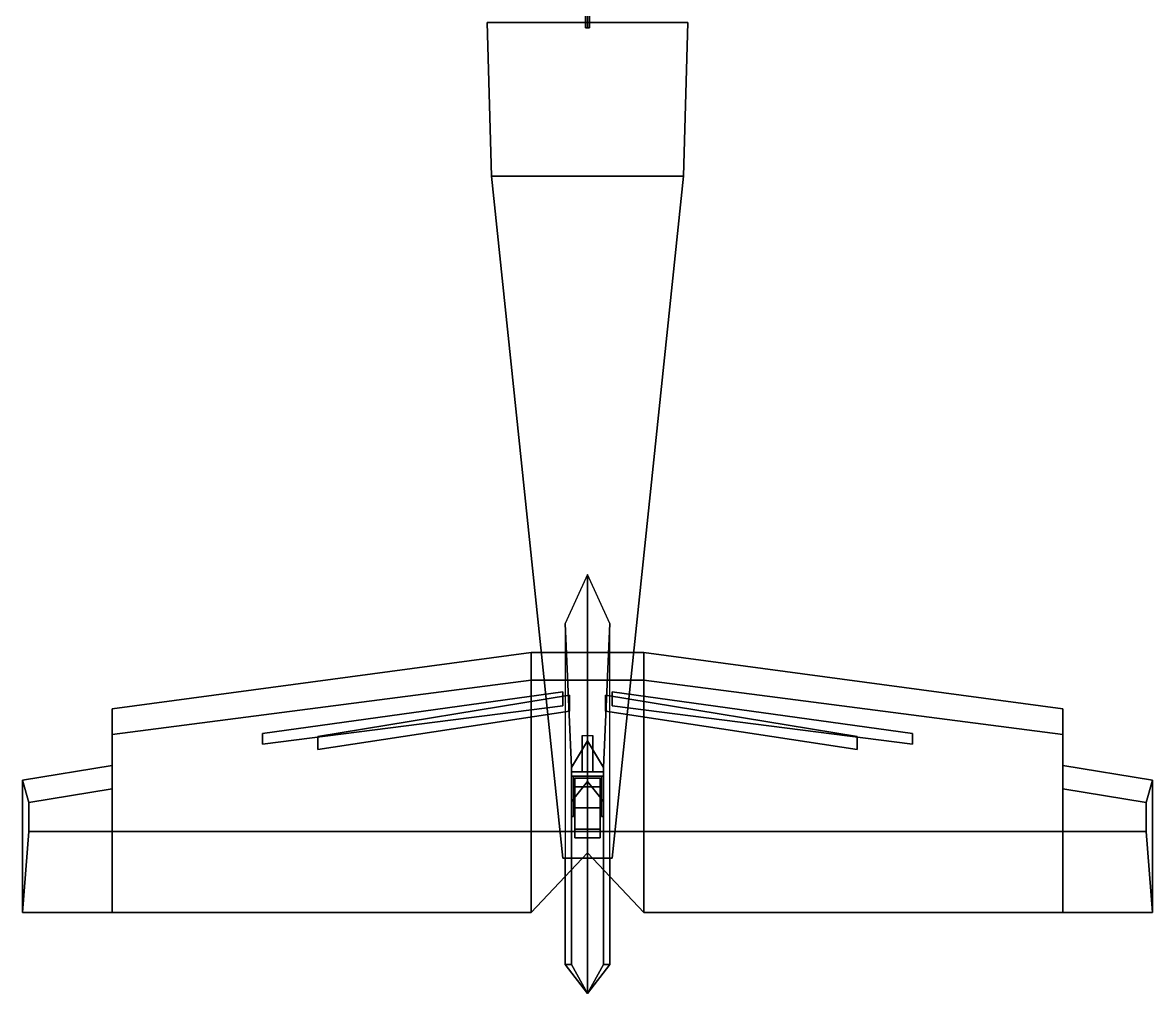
# Model space of a CAD drawing. Header units: millimetres. Extents: x -18 to 18, y -11.8 to 33.2.
# Drawn here: x -5.3 to 5.3, y -11.81 to -2.7 of the extents above; entities that cross this region are included whole.
import ezdxf

# ---------------------------------------------------------------- set-up
doc = ezdxf.new("R2010")
doc.units = ezdxf.units.MM
doc.layers.add('mg', color=1, linetype='Continuous')

msp = doc.modelspace()

# ---------------------------------------------------------------- linework, layer by layer
for points in [[(-0.94, -2.7, -0.67), (-0.9, -4.14, -0.2), (-0.9, -4.14, 2.07), (-0.94, -2.7, 2.07)], [(0.94, -2.7, -0.67), (0.9, -4.14, -0.2), (-0.9, -4.14, -0.2), (-0.94, -2.7, -0.67)], [(-0.94, -2.7, 2.07), (-0.9, -4.14, 2.07), (0.9, -4.14, 2.07), (0.94, -2.7, 2.07)], [(0.9, -4.14, 2.07), (0.9, -4.14, -0.2), (0.94, -2.7, -0.67), (0.94, -2.7, 2.07)], [(-0.23, -10.54, 1.15), (-0.9, -4.14, -0.2), (0.9, -4.14, -0.2), (0.23, -10.54, 1.15)], [(0.23, -10.54, 2.07), (0.9, -4.14, 2.07), (-0.9, -4.14, 2.07), (-0.23, -10.54, 2.07)], [(-0.9, -4.14, 2.07), (-0.9, -4.14, -0.2), (-0.23, -10.54, 1.15), (-0.23, -10.54, 2.07)], [(0.23, -10.54, 1.15), (0.9, -4.14, -0.2), (0.9, -4.14, 2.07), (0.23, -10.54, 2.07)], [(0, -9.44, 4.5), (0, -7.88, 2.07), (-0.21, -8.34, 2.07), (-0.15, -9.69, 4.5)], [(0.15, -9.69, 4.5), (0.21, -8.34, 2.07), (0, -7.88, 2.07), (0, -9.44, 4.5)], [(-0.21, -8.34, 2.07), (-0.21, -11.54, 2.07), (-0.15, -11.54, 4.5), (-0.15, -9.69, 4.5)], [(0.15, -11.54, 4.5), (0.21, -11.54, 2.07), (0.21, -8.34, 2.07), (0.15, -9.69, 4.5)], [(-4.46, -9.14, 2.07), (-0.53, -8.61, 2.07), (-0.53, -8.87, 1.91), (-4.46, -9.38, 1.94)], [(-4.46, -9.38, 2.21), (-0.53, -8.87, 2.23), (-0.53, -8.61, 2.07), (-4.46, -9.14, 2.07)], [(-0.53, -8.87, 2.23), (0, -8.87, 2.23), (0, -8.61, 2.07), (-0.53, -8.61, 2.07)], [(-0.53, -8.61, 2.07), (0, -8.61, 2.07), (0, -8.87, 1.91), (-0.53, -8.87, 1.91)], [(0.53, -8.87, 1.91), (0, -8.87, 1.91), (0, -8.61, 2.07), (0.53, -8.61, 2.07)], [(0.53, -8.61, 2.07), (0, -8.61, 2.07), (0, -8.87, 2.23), (0.53, -8.87, 2.23)], [(4.46, -9.38, 1.93), (0.53, -8.87, 1.91), (0.53, -8.61, 2.07), (4.46, -9.14, 2.07)], [(4.46, -9.14, 2.07), (0.53, -8.61, 2.07), (0.53, -8.87, 2.23), (4.46, -9.38, 2.2)], [(-4.46, -10.29, 2.21), (-0.53, -10.29, 2.23), (-0.53, -8.87, 2.23), (-4.46, -9.38, 2.21)], [(-0.53, -8.87, 1.91), (-0.53, -10.29, 1.91), (-4.46, -10.29, 1.94), (-4.46, -9.38, 1.94)], [(-0.53, -10.29, 2.23), (0, -10.29, 2.23), (0, -8.87, 2.23), (-0.53, -8.87, 2.23)], [(0, -8.87, 1.91), (0, -10.29, 1.91), (-0.53, -10.29, 1.91), (-0.53, -8.87, 1.91)], [(0.53, -10.29, 1.91), (0, -10.29, 1.91), (0, -8.87, 1.91), (0.53, -8.87, 1.91)], [(0, -8.87, 2.23), (0, -10.29, 2.23), (0.53, -10.29, 2.23), (0.53, -8.87, 2.23)], [(4.46, -10.29, 1.93), (0.53, -10.29, 1.91), (0.53, -8.87, 1.91), (4.46, -9.38, 1.93)], [(0.53, -8.87, 2.23), (0.53, -10.29, 2.23), (4.46, -10.29, 2.2), (4.46, -9.38, 2.2)], [(-3.05, -9.37, 1.93), (-3.05, -9.47, 1.93), (-0.23, -9.11, 0.97), (-0.23, -8.98, 0.97)], [(-0.23, -8.98, 0.97), (-0.23, -9.11, 0.97), (-3.05, -9.47, 1.93), (-3.05, -9.37, 1.93)], [(-2.53, -9.4, 2.21), (-2.53, -9.52, 2.21), (-0.17, -9.16, 3.61), (-0.17, -9.01, 3.61)], [(-0.17, -9.01, 3.61), (-0.17, -9.16, 3.61), (-2.53, -9.52, 2.21), (-2.53, -9.4, 2.21)], [(0.17, -9.01, 3.61), (0.17, -9.16, 3.61), (2.53, -9.52, 2.21), (2.53, -9.4, 2.21)], [(2.53, -9.4, 2.21), (2.53, -9.52, 2.21), (0.17, -9.16, 3.61), (0.17, -9.01, 3.61)], [(0.23, -8.98, 0.97), (0.23, -9.11, 0.97), (3.05, -9.47, 1.93), (3.05, -9.37, 1.93)], [(3.05, -9.37, 1.93), (3.05, -9.47, 1.93), (0.23, -9.11, 0.97), (0.23, -8.98, 0.97)], [(-4.46, -9.14, 2.07), (-4.46, -9.67, 2.07), (-4.46, -9.89, 2.21), (-4.46, -9.38, 2.21)], [(-4.46, -9.38, 1.94), (-4.46, -9.89, 1.94), (-4.46, -9.67, 2.07), (-4.46, -9.14, 2.07)], [(4.46, -9.14, 2.07), (4.46, -9.67, 2.07), (4.46, -9.89, 1.93), (4.46, -9.38, 1.93)], [(4.46, -9.38, 2.2), (4.46, -9.89, 2.2), (4.46, -9.67, 2.07), (4.46, -9.14, 2.07)], [(-0.05, -9.73, 0.53), (-0.05, -9.73, 0.98), (-0.05, -9.73, 0.98), (-0.05, -9.39, 0.91)], [(0.05, -9.39, 0.91), (0.05, -9.73, 0.53), (-0.05, -9.73, 0.53), (-0.05, -9.39, 0.91)], [(0.05, -9.73, 0.98), (0.05, -9.73, 0.98), (0.05, -9.73, 0.53), (0.05, -9.39, 0.91)], [(0, -9.82, 5.13), (0, -9.44, 4.5), (-0.15, -9.69, 4.5), (-0.15, -10.01, 5.06)], [(0.15, -10.01, 5.06), (0.15, -9.69, 4.5), (0, -9.44, 4.5), (0, -9.82, 5.13)], [(-5.24, -10.02, 2.19), (-4.46, -9.89, 2.21), (-4.46, -9.67, 2.07), (-5.3, -9.81, 2.07)], [(-5.3, -9.81, 2.07), (-4.46, -9.67, 2.07), (-4.46, -9.89, 1.94), (-5.24, -10.02, 1.97)], [(-0.15, -9.69, 4.5), (-0.15, -11.54, 4.5), (-0.15, -11.54, 5.06), (-0.15, -10.01, 5.06)], [(-0.15, -9.77, 0.53), (-0.15, -9.77, 0.79), (-0.15, -9.73, 0.79), (-0.15, -9.73, 0.53)], [(0.15, -9.73, 0.53), (0.15, -9.77, 0.53), (-0.15, -9.77, 0.53), (-0.15, -9.73, 0.53)], [(-0.15, -9.73, 0.79), (-0.15, -9.77, 0.79), (0.15, -9.77, 0.79), (0.15, -9.73, 0.79)], [(-0.15, -9.73, 0.53), (-0.15, -9.73, 0.79), (0.15, -9.73, 0.79), (0.15, -9.73, 0.53)], [(0.15, -11.54, 5.06), (0.15, -11.54, 4.5), (0.15, -9.69, 4.5), (0.15, -10.01, 5.06)], [(0.15, -9.73, 0.79), (0.15, -9.77, 0.79), (0.15, -9.77, 0.53), (0.15, -9.73, 0.53)], [(5.24, -10.02, 1.95), (4.46, -9.89, 1.93), (4.46, -9.67, 2.07), (5.3, -9.81, 2.07)], [(5.3, -9.81, 2.07), (4.46, -9.67, 2.07), (4.46, -9.89, 2.2), (5.24, -10.02, 2.17)], [(-5.24, -10.02, 1.97), (-5.24, -10.29, 1.97), (-5.3, -11.05, 2.07), (-5.3, -9.81, 2.07)], [(-5.3, -9.81, 2.07), (-5.3, -11.05, 2.07), (-5.24, -10.29, 2.19), (-5.24, -10.02, 2.19)], [(-0.15, -10.15, 0.6), (-0.13, -10.15, 0.6), (-0.13, -9.77, 0.79), (-0.15, -9.77, 0.79)], [(-0.15, -9.77, 0.53), (-0.13, -9.77, 0.53), (-0.13, -10.15, 0.44), (-0.15, -10.15, 0.44)], [(-0.15, -10.15, 0.44), (-0.15, -10.15, 0.6), (-0.15, -9.77, 0.79), (-0.15, -9.77, 0.53)], [(-0.15, -10.01, 5.06), (-0.15, -11.54, 5.06), (0, -11.81, 5.13), (0, -9.82, 5.13)], [(0.13, -9.77, 0.53), (0.13, -9.77, 0.79), (-0.13, -9.77, 0.79), (-0.13, -9.77, 0.53)], [(-0.13, -9.77, 0.53), (-0.13, -9.77, 0.79), (-0.13, -10.15, 0.6), (-0.13, -10.15, 0.44)], [(0.12, -9.872, 0.758), (0.12, -9.79, 0.56), (-0.12, -9.79, 0.56), (-0.12, -9.872, 0.758)], [(0.12, -9.79, 0.56), (0.12, -9.872, 0.362), (-0.12, -9.872, 0.362), (-0.12, -9.79, 0.56)], [(-0.12, -10.07, 0.84), (-0.12, -9.872, 0.758), (-0.12, -9.79, 0.56), (-0.12, -10.268, 0.758)], [(-0.12, -10.268, 0.758), (-0.12, -9.79, 0.56), (-0.12, -9.872, 0.362), (-0.12, -10.35, 0.56)], [(0, -9.82, 5.13), (0, -11.81, 5.13), (0.15, -11.54, 5.06), (0.15, -10.01, 5.06)], [(0.12, -10.268, 0.362), (0.12, -9.79, 0.56), (0.12, -9.872, 0.758), (0.12, -10.35, 0.56)], [(0.12, -10.07, 0.28), (0.12, -9.872, 0.362), (0.12, -9.79, 0.56), (0.12, -10.268, 0.362)], [(0.13, -9.77, 0.53), (0.15, -9.77, 0.53), (0.15, -10.15, 0.44), (0.13, -10.15, 0.44)], [(0.13, -10.15, 0.6), (0.15, -10.15, 0.6), (0.15, -9.77, 0.79), (0.13, -9.77, 0.79)], [(0.13, -10.15, 0.44), (0.13, -10.15, 0.6), (0.13, -9.77, 0.79), (0.13, -9.77, 0.53)], [(0.15, -9.77, 0.53), (0.15, -9.77, 0.79), (0.15, -10.15, 0.6), (0.15, -10.15, 0.44)], [(5.3, -9.81, 2.07), (5.3, -11.05, 2.07), (5.24, -10.29, 1.95), (5.24, -10.02, 1.95)], [(5.24, -10.02, 2.17), (5.24, -10.29, 2.17), (5.3, -11.05, 2.07), (5.3, -9.81, 2.07)], [(-4.46, -9.89, 1.94), (-4.46, -10.29, 1.94), (-5.24, -10.29, 1.97), (-5.24, -10.02, 1.97)], [(-5.24, -10.29, 2.19), (-4.46, -10.29, 2.21), (-4.46, -9.89, 2.21), (-5.24, -10.02, 2.19)], [(0.12, -10.07, 0.84), (0.12, -9.872, 0.758), (-0.12, -9.872, 0.758), (-0.12, -10.07, 0.84)], [(0.12, -9.872, 0.362), (0.12, -10.07, 0.28), (-0.12, -10.07, 0.28), (-0.12, -9.872, 0.362)], [(-0.12, -10.35, 0.56), (-0.12, -9.872, 0.362), (-0.12, -10.07, 0.28), (-0.12, -10.268, 0.362)], [(0.12, -10.35, 0.56), (0.12, -9.872, 0.758), (0.12, -10.07, 0.84), (0.12, -10.268, 0.758)], [(5.24, -10.29, 1.95), (4.46, -10.29, 1.93), (4.46, -9.89, 1.93), (5.24, -10.02, 1.95)], [(4.46, -9.89, 2.2), (4.46, -10.29, 2.2), (5.24, -10.29, 2.17), (5.24, -10.02, 2.17)], [(0.12, -10.268, 0.758), (0.12, -10.07, 0.84), (-0.12, -10.07, 0.84), (-0.12, -10.268, 0.758)], [(0.12, -10.07, 0.28), (0.12, -10.268, 0.362), (-0.12, -10.268, 0.362), (-0.12, -10.07, 0.28)], [(-0.13, -10.15, 0.44), (-0.13, -10.15, 0.6), (-0.15, -10.15, 0.6), (-0.15, -10.15, 0.44)], [(0.15, -10.15, 0.44), (0.15, -10.15, 0.6), (0.13, -10.15, 0.6), (0.13, -10.15, 0.44)], [(0.12, -10.35, 0.56), (0.12, -10.268, 0.758), (-0.12, -10.268, 0.758), (-0.12, -10.35, 0.56)], [(0.12, -10.268, 0.362), (0.12, -10.35, 0.56), (-0.12, -10.35, 0.56), (-0.12, -10.268, 0.362)], [(-5.3, -11.05, 2.07), (-4.46, -11.05, 2.07), (-4.46, -10.29, 2.21), (-5.24, -10.29, 2.19)], [(-5.24, -10.29, 1.97), (-4.46, -10.29, 1.94), (-4.46, -11.05, 2.07), (-5.3, -11.05, 2.07)], [(-4.46, -11.05, 2.07), (-0.53, -11.05, 2.07), (-0.53, -10.29, 2.23), (-4.46, -10.29, 2.21)], [(-4.46, -10.29, 1.94), (-0.53, -10.29, 1.91), (-0.53, -11.05, 2.07), (-4.46, -11.05, 2.07)], [(-0.53, -10.29, 1.91), (0, -10.29, 1.91), (0, -10.49, 2.07), (-0.53, -11.05, 2.07)], [(-0.53, -11.05, 2.07), (0, -10.49, 2.07), (0, -10.29, 2.23), (-0.53, -10.29, 2.23)], [(0.53, -11.05, 2.07), (0, -10.49, 2.07), (0, -10.29, 1.91), (0.53, -10.29, 1.91)], [(0.53, -10.29, 2.23), (0, -10.29, 2.23), (0, -10.49, 2.07), (0.53, -11.05, 2.07)], [(4.46, -11.05, 2.07), (0.53, -11.05, 2.07), (0.53, -10.29, 1.91), (4.46, -10.29, 1.93)], [(4.46, -10.29, 2.2), (0.53, -10.29, 2.23), (0.53, -11.05, 2.07), (4.46, -11.05, 2.07)], [(5.3, -11.05, 2.07), (4.46, -11.05, 2.07), (4.46, -10.29, 1.93), (5.24, -10.29, 1.95)], [(5.24, -10.29, 2.17), (4.46, -10.29, 2.2), (4.46, -11.05, 2.07), (5.3, -11.05, 2.07)], [(-0.23, -10.54, 2.07), (-0.23, -10.54, 1.15), (0.23, -10.54, 1.15), (0.23, -10.54, 2.07)], [(-0.21, -10.54, 1.44), (-0.21, -11.54, 1.44), (-0.21, -11.54, 2.07), (-0.21, -10.54, 2.07)], [(-0.21, -10.54, 1.36), (-0.21, -11.54, 1.44), (-0.21, -11.54, 1.44), (-0.21, -10.54, 1.44)], [(0, -10.54, 1.15), (0, -11.81, 1.44), (-0.21, -11.54, 1.44), (-0.21, -10.54, 1.36)], [(0.21, -10.54, 1.36), (0.21, -11.54, 1.44), (0, -11.81, 1.44), (0, -10.54, 1.15)], [(0.21, -11.54, 2.07), (0.21, -11.54, 1.44), (0.21, -10.54, 1.44), (0.21, -10.54, 2.07)], [(0.21, -11.54, 1.44), (0.21, -11.54, 1.44), (0.21, -10.54, 1.36), (0.21, -10.54, 1.44)], [(-0.15, -11.54, 4.5), (-0.21, -11.54, 2.07), (0, -11.81, 2.07), (0, -11.81, 4.5)], [(-0.21, -11.54, 2.07), (-0.21, -11.54, 1.44), (0, -11.81, 1.44), (0, -11.81, 2.07)], [(-0.21, -11.54, 1.44), (-0.21, -11.54, 1.44), (0, -11.81, 1.44)], [(-0.15, -11.54, 5.06), (-0.15, -11.54, 4.5), (0, -11.81, 4.5), (0, -11.81, 5.13)], [(0, -11.81, 4.5), (0, -11.81, 2.07), (0.21, -11.54, 2.07), (0.15, -11.54, 4.5)], [(0, -11.81, 5.13), (0, -11.81, 4.5), (0.15, -11.54, 4.5), (0.15, -11.54, 5.06)], [(0, -11.81, 2.07), (0, -11.81, 1.44), (0.21, -11.54, 1.44), (0.21, -11.54, 2.07)], [(0, -11.81, 1.44), (0, -11.81, 1.44), (0.21, -11.54, 1.44)]]:
    msp.add_3dface(points)
at = {"layer": 'mg'}
for points in [[(0, -2.75, 2.34), (-0.02, -2.75, 2.36), (-0.02, -2.11, 2.36), (0, -2.11, 2.34)], [(-0.02, -2.75, 2.36), (0, -2.75, 2.38), (0, -2.11, 2.38), (-0.02, -2.11, 2.36)], [(0.02, -2.75, 2.36), (0, -2.75, 2.34), (0, -2.11, 2.34), (0.02, -2.11, 2.36)], [(0, -2.75, 2.38), (0.02, -2.75, 2.36), (0.02, -2.11, 2.36), (0, -2.11, 2.38)], [(-0.02, -2.75, 2.36), (0, -2.75, 2.34), (0.02, -2.75, 2.36), (0, -2.75, 2.38)]]:
    msp.add_3dface(points, dxfattribs=at)

doc.saveas('drawing.dxf')
